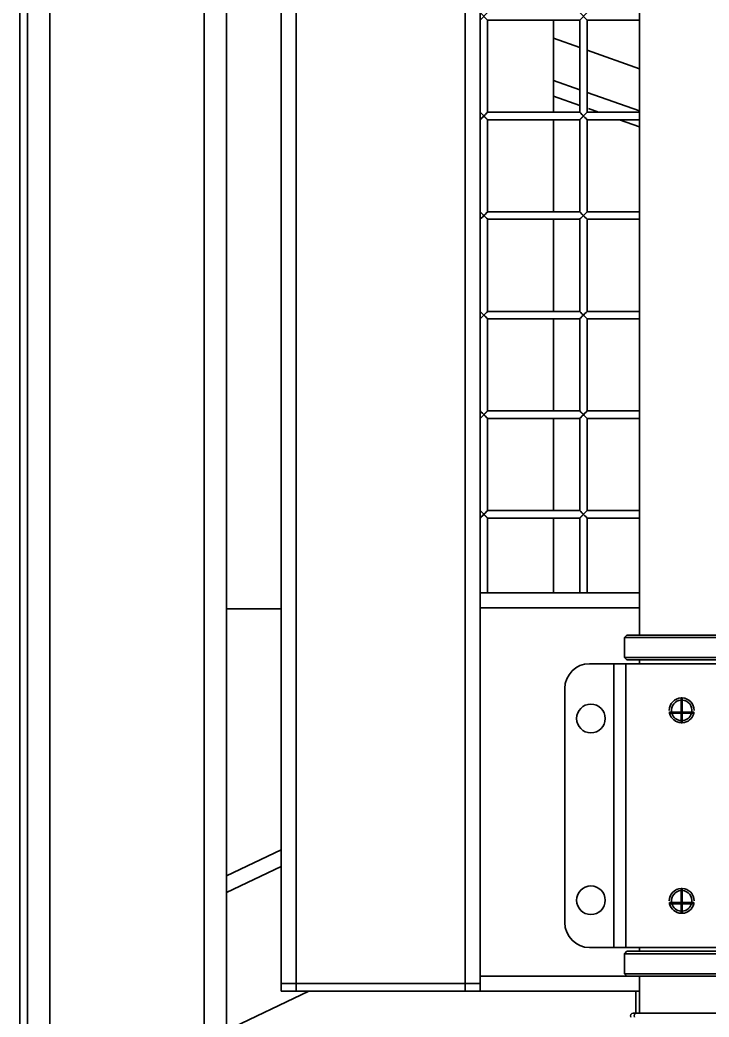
# Model space of a CAD drawing. Header units: millimetres. Extents: x 32496 to 166256, y 3504 to 23939.
# Drawn here: x 47894.1 to 48171.1, y 10963.7 to 11364.1 of the extents above; entities that cross this region are included whole.
import ezdxf

# ---------------------------------------------------------------- set-up
doc = ezdxf.new("R2010")
doc.units = ezdxf.units.MM
doc.layers.get('0').update_dxf_attribs({"lineweight": 35})

msp = doc.modelspace()

# ---------------------------------------------------------------- linework, layer by layer
at = {"linetype": 'Continuous'}
for p, q in [((47894.14, 13396.575), (47894.14, 10877.575)), ((47897.14, 13396.575), (47897.14, 10877.575)), ((47906.14, 13396.575), (47906.14, 10877.575)), ((47968.14, 13396.575), (47968.14, 10877.575)), ((47977.14, 13316.575), (47977.14, 10957.575)), ((47999.14, 13297.075), (47999.14, 10977.075)), ((48005.14, 10977.075), (48005.14, 13297.075)), ((48073.14, 13297.075), (48073.14, 10977.075)), ((48143.14, 12186.075), (48143.14, 11117.075)), ((48079.14, 11134.075), (48079.14, 12037.075)), ((48079.14, 11367.075), (48082.14, 11364.075)), ((48079.14, 11364.075), (48082.14, 11367.075)), ((48119.14, 11367.075), (48122.14, 11364.075)), ((48119.14, 11364.075), (48122.14, 11367.075)), ((48082.14, 11364.075), (48119.14, 11364.075)), ((48082.14, 11364.075), (48082.14, 11327.075)), ((48108.64, 11327.075), (48108.64, 11364.075)), ((48119.14, 11364.075), (48119.14, 11327.075)), ((48122.14, 11364.075), (48143.14, 11364.075)), ((48122.14, 11364.075), (48122.14, 11327.075)), ((48119.14, 11353.103), (48108.64, 11356.843)), ((48143.14, 11344.557), (48122.14, 11352.035)), ((48108.64, 11339.858), (48119.14, 11336.119)), ((48122.14, 11335.051), (48143.14, 11327.572)), ((48108.64, 11333.489), (48119.14, 11329.75)), ((48079.14, 11327.075), (48082.14, 11324.075)), ((48079.14, 11324.075), (48082.14, 11327.075)), ((48082.14, 11327.075), (48119.14, 11327.075)), ((48119.14, 11327.075), (48122.14, 11324.075)), ((48119.14, 11324.075), (48122.14, 11327.075)), ((48122.14, 11327.075), (48143.14, 11327.075)), ((48122.647, 11328.501), (48126.65, 11327.075)), ((48082.14, 11324.075), (48119.14, 11324.075)), ((48082.14, 11324.075), (48082.14, 11287.075)), ((48108.64, 11287.075), (48108.64, 11324.075)), ((48119.14, 11324.075), (48119.14, 11287.075)), ((48122.14, 11324.075), (48143.14, 11324.075)), ((48122.14, 11324.075), (48122.14, 11287.075)), ((48135.074, 11324.075), (48143.14, 11321.203)), ((48079.14, 11287.075), (48082.14, 11284.075)), ((48079.14, 11284.075), (48082.14, 11287.075)), ((48082.14, 11287.075), (48119.14, 11287.075)), ((48119.14, 11287.075), (48122.14, 11284.075)), ((48119.14, 11284.075), (48122.14, 11287.075)), ((48122.14, 11287.075), (48143.14, 11287.075)), ((48082.14, 11284.075), (48119.14, 11284.075)), ((48082.14, 11284.075), (48082.14, 11247.075)), ((48108.64, 11247.075), (48108.64, 11284.075)), ((48119.14, 11284.075), (48119.14, 11247.075)), ((48122.14, 11284.075), (48143.14, 11284.075)), ((48122.14, 11284.075), (48122.14, 11247.075)), ((48079.14, 11247.075), (48082.14, 11244.075)), ((48079.14, 11244.075), (48082.14, 11247.075)), ((48082.14, 11247.075), (48119.14, 11247.075)), ((48119.14, 11247.075), (48122.14, 11244.075)), ((48119.14, 11244.075), (48122.14, 11247.075)), ((48122.14, 11247.075), (48143.14, 11247.075)), ((48082.14, 11244.075), (48119.14, 11244.075)), ((48082.14, 11244.075), (48082.14, 11207.075)), ((48108.64, 11207.075), (48108.64, 11244.075)), ((48119.14, 11244.075), (48119.14, 11207.075)), ((48122.14, 11244.075), (48143.14, 11244.075)), ((48122.14, 11244.075), (48122.14, 11207.075)), ((48079.14, 11207.075), (48082.14, 11204.075)), ((48079.14, 11204.075), (48082.14, 11207.075)), ((48082.14, 11207.075), (48119.14, 11207.075)), ((48119.14, 11207.075), (48122.14, 11204.075)), ((48119.14, 11204.075), (48122.14, 11207.075)), ((48122.14, 11207.075), (48143.14, 11207.075)), ((48082.14, 11204.075), (48119.14, 11204.075)), ((48082.14, 11204.075), (48082.14, 11167.075)), ((48108.64, 11167.075), (48108.64, 11204.075)), ((48119.14, 11204.075), (48119.14, 11167.075)), ((48122.14, 11204.075), (48143.14, 11204.075)), ((48122.14, 11204.075), (48122.14, 11167.075)), ((48079.14, 11167.075), (48082.14, 11164.075)), ((48079.14, 11164.075), (48082.14, 11167.075)), ((48082.14, 11167.075), (48119.14, 11167.075)), ((48119.14, 11167.075), (48122.14, 11164.075)), ((48119.14, 11164.075), (48122.14, 11167.075)), ((48122.14, 11167.075), (48143.14, 11167.075)), ((48082.14, 11164.075), (48119.14, 11164.075)), ((48082.14, 11164.075), (48082.14, 11134.075)), ((48108.64, 11134.075), (48108.64, 11164.075)), ((48119.14, 11164.075), (48119.14, 11134.075)), ((48122.14, 11164.075), (48143.14, 11164.075)), ((48122.14, 11164.075), (48122.14, 11134.075)), ((48143.14, 11134.075), (48079.14, 11134.075)), ((48079.14, 10974.075), (48079.14, 11134.075)), ((47977.14, 11127.575), (47999.14, 11127.575)), ((48079.14, 11128.075), (48143.14, 11128.075)), ((48137.14, 11116.075), (48138.14, 11117.075)), ((48137.14, 11116.075), (48183.14, 11116.075)), ((48137.14, 11108.075), (48137.14, 11116.075)), ((48138.14, 11117.075), (48182.14, 11117.075)), ((48123.14, 11105.575), (48197.14, 11105.575)), ((48132.84, 11105.575), (48132.84, 10991.575)), ((48183.14, 11108.075), (48137.14, 11108.075)), ((48137.14, 11108.075), (48138.14, 11107.075)), ((48137.64, 11105.575), (48137.64, 10991.575)), ((48182.14, 11107.075), (48138.14, 11107.075)), ((48143.14, 11107.075), (48143.14, 11105.575)), ((48113.14, 11095.575), (48113.14, 11001.575)), ((48159.89, 11086.154), (48159.89, 11091.819)), ((48160.14, 11081.825), (48160.14, 11091.825)), ((48160.14, 11081.825), (48160.14, 11091.825)), ((48160.39, 11091.819), (48160.39, 11086.154)), ((48155.225, 11086.154), (48159.89, 11086.154)), ((48155.225, 11085.904), (48155.225, 11086.154)), ((48155.279, 11085.654), (48159.89, 11085.654)), ((48159.89, 11081.832), (48159.89, 11085.654)), ((48160.39, 11086.154), (48165.054, 11086.154)), ((48160.39, 11085.654), (48165.001, 11085.654)), ((48160.39, 11085.654), (48160.39, 11081.832)), ((48165.054, 11086.154), (48165.054, 11085.904)), ((47999.14, 11030.794), (47977.14, 11020.323)), ((47977.14, 11013.678), (47999.14, 11024.149)), ((48159.89, 11009.654), (48159.89, 11015.319)), ((48160.14, 11005.325), (48160.14, 11015.325)), ((48160.14, 11005.325), (48160.14, 11015.325)), ((48160.39, 11015.319), (48160.39, 11009.654)), ((48155.225, 11009.654), (48159.89, 11009.654)), ((48155.225, 11009.404), (48155.225, 11009.654)), ((48160.39, 11009.654), (48165.054, 11009.654)), ((48165.054, 11009.654), (48165.054, 11009.404)), ((48155.279, 11009.154), (48159.89, 11009.154)), ((48159.89, 11005.332), (48159.89, 11009.154)), ((48160.39, 11009.154), (48165.001, 11009.154)), ((48160.39, 11009.154), (48160.39, 11005.332)), ((48197.14, 10991.575), (48123.14, 10991.575)), ((48137.14, 10989.075), (48138.14, 10990.075)), ((48138.14, 10990.075), (48182.14, 10990.075)), ((48143.14, 10991.575), (48143.14, 10990.075)), ((48137.14, 10989.075), (48183.14, 10989.075)), ((48137.14, 10981.075), (48137.14, 10989.075)), ((48138.14, 10980.075), (48079.14, 10980.075)), ((48183.14, 10981.075), (48137.14, 10981.075)), ((48137.14, 10981.075), (48138.14, 10980.075)), ((48182.14, 10980.075), (48138.14, 10980.075)), ((48143.14, 10980.075), (48143.14, 10965.175)), ((48010.277, 10974.075), (47977.14, 10958.304)), ((47999.14, 10977.075), (48079.14, 10977.075)), ((47999.14, 10977.075), (48079.14, 10977.075)), ((47999.14, 10977.075), (47999.14, 10974.075)), ((47999.14, 10974.075), (48079.14, 10974.075)), ((48005.14, 10974.075), (48005.14, 10977.075)), ((48073.14, 10977.075), (48073.14, 10974.075)), ((48079.14, 10974.075), (48143.14, 10974.075)), ((48141.64, 10974.075), (48141.64, 10965.175)), ((48142.075, 10965.175), (48140.575, 10965.175)), ((48178.205, 10965.175), (48142.075, 10965.175))]:
    msp.add_line(p, q, dxfattribs=at)
for points in [[(48079.14, 11327.075), (48079.57, 11326.645), (48080.06, 11326.155), (48081.229, 11324.986)], [(48080.64, 11325.575), (48080.049, 11324.985), (48079.579, 11324.515), (48079.254, 11324.19)], [(48080.64, 11325.575), (48081.227, 11326.162), (48081.702, 11326.638), (48082.025, 11326.961)], [(48119.14, 11327.075), (48119.57, 11326.645), (48120.06, 11326.155), (48121.229, 11324.986)], [(48120.64, 11325.575), (48120.049, 11324.985), (48119.579, 11324.515), (48119.254, 11324.19)], [(48120.64, 11325.575), (48121.227, 11326.162), (48121.702, 11326.638), (48122.025, 11326.961)], [(48082.024, 11324.192), (48081.701, 11324.514), (48081.229, 11324.986)], [(48122.024, 11324.192), (48121.701, 11324.514), (48121.229, 11324.986)], [(48079.14, 11287.075), (48079.57, 11286.645), (48080.06, 11286.155), (48081.229, 11284.986)], [(48080.64, 11285.575), (48080.049, 11284.985), (48079.579, 11284.515), (48079.254, 11284.19)], [(48080.64, 11285.575), (48081.227, 11286.162), (48081.702, 11286.638), (48082.025, 11286.961)], [(48119.14, 11287.075), (48119.57, 11286.645), (48120.06, 11286.155), (48121.229, 11284.986)], [(48120.64, 11285.575), (48120.049, 11284.985), (48119.579, 11284.515), (48119.254, 11284.19)], [(48120.64, 11285.575), (48121.227, 11286.162), (48121.702, 11286.638), (48122.025, 11286.961)], [(48082.024, 11284.192), (48081.701, 11284.514), (48081.229, 11284.986)], [(48122.024, 11284.192), (48121.701, 11284.514), (48121.229, 11284.986)], [(48079.14, 11247.075), (48079.57, 11246.645), (48080.06, 11246.155), (48081.229, 11244.986)], [(48080.64, 11245.575), (48080.049, 11244.985), (48079.579, 11244.515), (48079.254, 11244.19)], [(48080.64, 11245.575), (48081.227, 11246.162), (48081.702, 11246.638), (48082.025, 11246.961)], [(48119.14, 11247.075), (48119.57, 11246.645), (48120.06, 11246.155), (48121.229, 11244.986)], [(48120.64, 11245.575), (48120.049, 11244.985), (48119.579, 11244.515), (48119.254, 11244.19)], [(48120.64, 11245.575), (48121.227, 11246.162), (48121.702, 11246.638), (48122.025, 11246.961)], [(48082.024, 11244.192), (48081.701, 11244.514), (48081.229, 11244.986)], [(48122.024, 11244.192), (48121.701, 11244.514), (48121.229, 11244.986)], [(48079.14, 11207.075), (48079.57, 11206.645), (48080.06, 11206.155), (48081.229, 11204.986)], [(48080.64, 11205.575), (48080.049, 11204.985), (48079.579, 11204.515), (48079.254, 11204.19)], [(48080.64, 11205.575), (48081.227, 11206.162), (48081.702, 11206.638), (48082.025, 11206.961)], [(48119.14, 11207.075), (48119.57, 11206.645), (48120.06, 11206.155), (48121.229, 11204.986)], [(48120.64, 11205.575), (48120.049, 11204.985), (48119.579, 11204.515), (48119.254, 11204.19)], [(48120.64, 11205.575), (48121.227, 11206.162), (48121.702, 11206.638), (48122.025, 11206.961)], [(48082.024, 11204.192), (48081.701, 11204.514), (48081.229, 11204.986)], [(48122.024, 11204.192), (48121.701, 11204.514), (48121.229, 11204.986)], [(48079.14, 11167.075), (48079.57, 11166.645), (48080.06, 11166.155), (48081.229, 11164.986)], [(48080.64, 11165.575), (48080.049, 11164.985), (48079.579, 11164.515), (48079.254, 11164.19)], [(48080.64, 11165.575), (48081.227, 11166.162), (48081.702, 11166.638), (48082.025, 11166.961)], [(48119.14, 11167.075), (48119.57, 11166.645), (48120.06, 11166.155), (48121.229, 11164.986)], [(48120.64, 11165.575), (48120.049, 11164.985), (48119.579, 11164.515), (48119.254, 11164.19)], [(48120.64, 11165.575), (48121.227, 11166.162), (48121.702, 11166.638), (48122.025, 11166.961)], [(48082.024, 11164.192), (48081.701, 11164.514), (48081.229, 11164.986)], [(48122.024, 11164.192), (48121.701, 11164.514), (48121.229, 11164.986)]]:
    msp.add_lwpolyline(points, dxfattribs=at)
for centre in [(48123.64, 11083.575), (48123.64, 11010.575)]:
    msp.add_circle(centre, 5.75, dxfattribs=at)
for centre, radius, start, end in [((48123.14, 11095.575), 10, 90, 180), ((48160.14, 11086.825), 5, 92.86653, 180), ((48160.14, 11086.825), 4.134, 93.46705, 189.34743), ((48160.14, 11086.825), 4, 90, 93.58433), ((48160.14, 11086.825), 5, 87.15019, 92.84025), ((48160.14, 11086.825), 4, 86.41459, 90), ((48160.14, 11086.825), 5, 0, 87.13402), ((48160.14, 11086.825), 4.134, 350.65257, 86.53295), ((48160.14, 11086.825), 5, 187.07975, 190.61964), ((48160.14, 11086.825), 5, 190.58867, 193.53148), ((48160.14, 11086.825), 5, 193.54968, 267.13346), ((48160.14, 11086.825), 4.134, 196.46138, 266.53295), ((48160.14, 11086.825), 4, 189.66346, 197.0293), ((48160.14, 11086.825), 5, 272.86598, 346.45029), ((48160.14, 11086.825), 4.134, 273.46705, 343.53858), ((48160.14, 11086.825), 4, 342.9707, 350.33654), ((48160.14, 11086.825), 5, 346.46311, 349.40642), ((48160.14, 11086.825), 5, 349.38034, 352.92022), ((48160.14, 11086.825), 5, 267.1285, 272.85216), ((48160.14, 11086.825), 4, 266.41512, 270), ((48160.14, 11086.825), 4, 270, 273.58332), ((48160.14, 11010.325), 5, 92.86653, 180), ((48160.14, 11010.325), 4.134, 93.46705, 189.34743), ((48160.14, 11010.325), 4, 90, 93.58487), ((48160.14, 11010.325), 5, 87.15019, 92.84025), ((48160.14, 11010.325), 4, 86.41459, 90), ((48160.14, 11010.325), 5, 0, 87.13402), ((48160.14, 11010.325), 4.134, 350.65257, 86.53295), ((48160.14, 11010.325), 5, 187.07975, 190.61964), ((48160.14, 11010.325), 5, 190.58867, 193.53148), ((48160.14, 11010.325), 4, 189.66346, 197.0293), ((48160.14, 11010.325), 4, 342.9707, 350.33654), ((48160.14, 11010.325), 5, 346.46312, 349.40651), ((48160.14, 11010.325), 5, 349.38034, 352.92022), ((48160.14, 11010.325), 5, 193.54968, 267.13346), ((48160.14, 11010.325), 4.134, 196.46138, 266.53295), ((48160.14, 11010.325), 5, 267.1285, 272.85216), ((48160.14, 11010.325), 4, 266.41512, 270), ((48160.14, 11010.325), 4, 270, 273.58332), ((48160.14, 11010.325), 5, 272.86598, 346.45029), ((48160.14, 11010.325), 4.134, 273.46705, 343.53858), ((48123.14, 11001.575), 10, 180, 270), ((48140.575, 10964.175), 1, 90, 211.48747), ((48142.075, 10964.175), 1, 90, 211.48747)]:
    msp.add_arc(centre, radius, start, end, dxfattribs=at)

doc.saveas('drawing.dxf')
